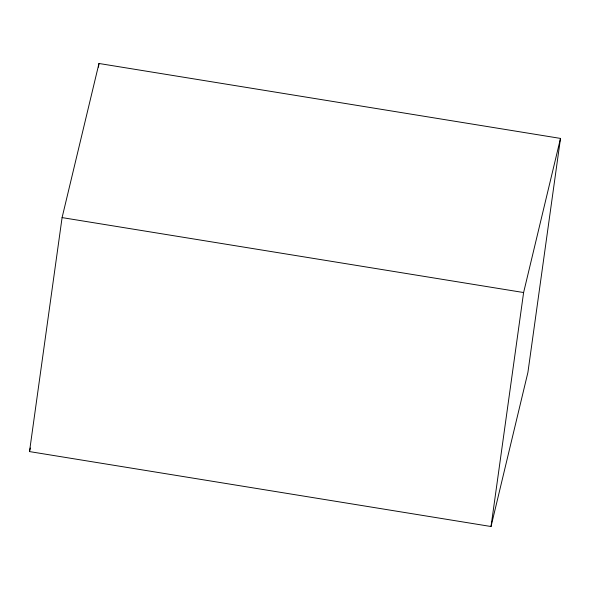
<?xml version="1.0" encoding="UTF-8"?>
<svg xmlns="http://www.w3.org/2000/svg" width="590" height="590" viewBox="0 0 590 590"><rect width="100%" height="100%" fill="white"/><g stroke="black" fill="none" stroke-linecap="round" stroke-linejoin="round"><path stroke-width="0.89" d="M29.5 451.586L62.09 217.599L98.98 63.484L560.5 138.414L527.91 372.401L491.02 526.516L29.5 451.586L30.355 448.002M98.478 67.12L98.98 63.484M491.02 526.516L523.61 292.537L560.5 138.414M62.09 217.599L523.61 292.537"/></g></svg>
